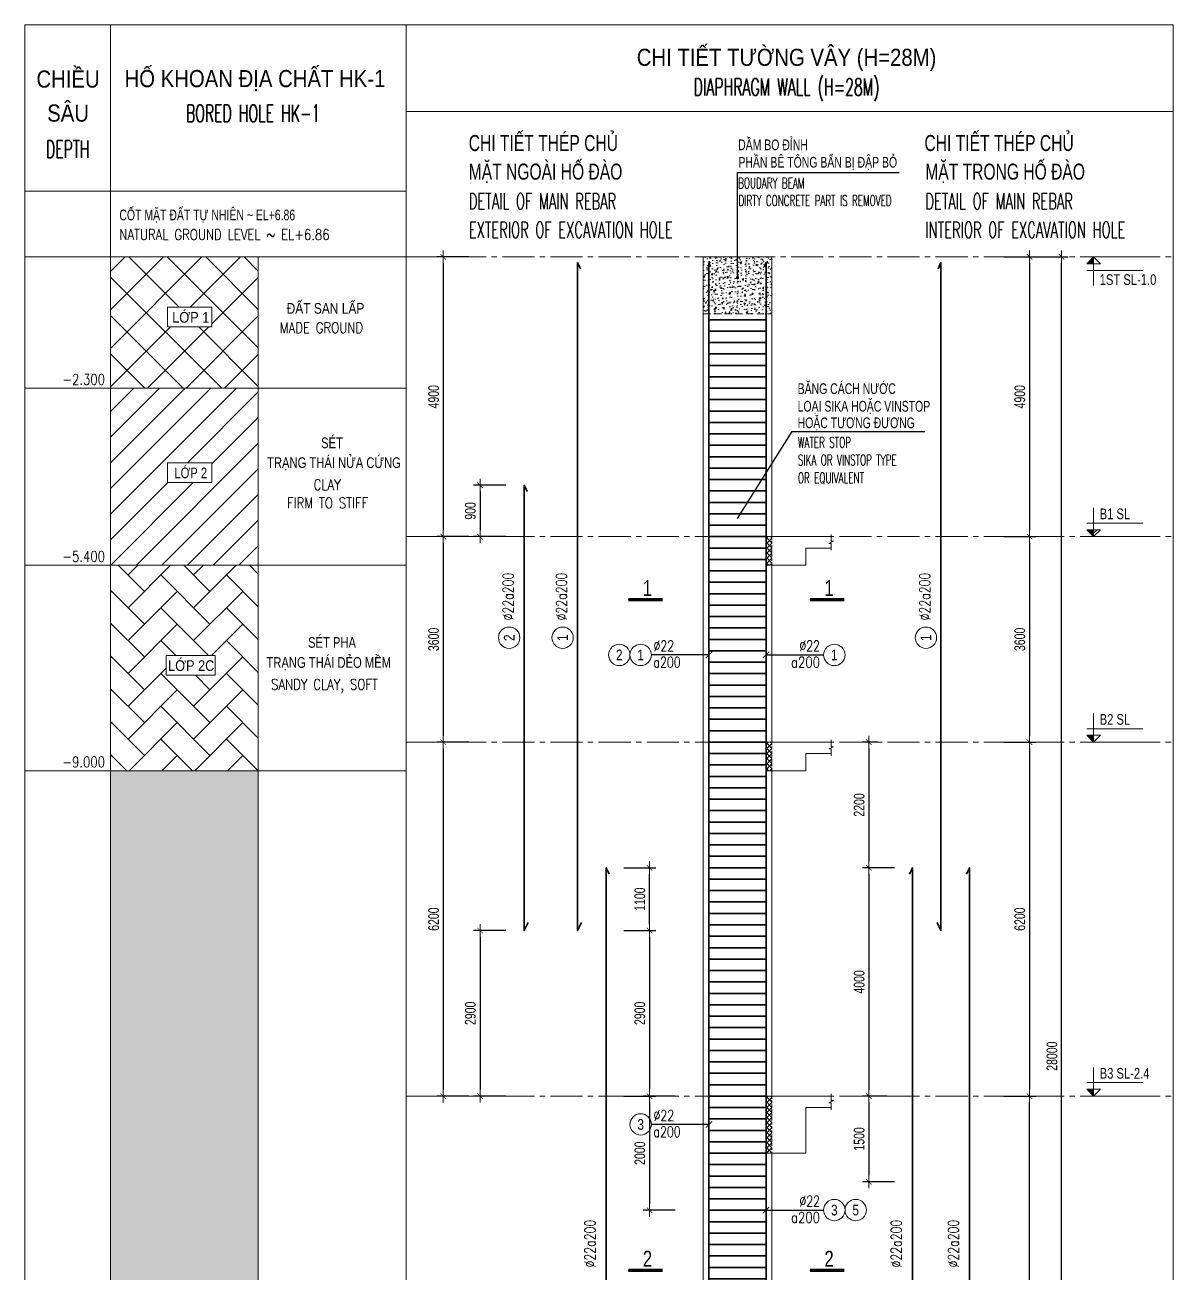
# Model space of a CAD drawing. Header units: millimetres. Extents: x -642477 to 1168880, y -27982 to 330379.
# Drawn here: x 43135 to 63256, y 82049 to 103911 of the extents above; entities that cross this region are included whole.
import ezdxf
from ezdxf.enums import TextEntityAlignment as Align

# ---------------------------------------------------------------- set-up
doc = ezdxf.new("R2010")
doc.units = ezdxf.units.MM
for name, pattern in [('CENTER2', [1.125, 0.75, -0.125, 0.125, -0.125]), ('HIDDEN', [0.375, 0.25, -0.125]), ('HIDDEN2', [4.7625, 3.175, -1.5875])]:
    doc.linetypes.add(name, pattern=pattern)
doc.layers.get('0').update_dxf_attribs({"lineweight": 20})
doc.layers.get('Defpoints').update_dxf_attribs({"color": 151, "lineweight": 9})
for name, color, linetype, lineweight in [('NDC_S_ANNO', 7, 'Continuous', 20), ('NDC_S_AXIS', 5, 'CENTER2', 13), ('NDC_S_BREAK-LINE', 1, 'Continuous', 15), ('NDC_S_CONTINUOUS', 3, 'Continuous', 20), ('NDC_S_DIM', 1, 'Continuous', 15), ('NDC_S_ENG TEXT', 2, 'Continuous', 20), ('NDC_S_ENG TITLE', 3, 'Continuous', 20), ('NDC_S_FOUNDATION NAME', 7, 'Continuous', 20), ('NDC_S_HATCH MATERIAL', 8, 'Continuous', 13), ('NDC_S_HIDDEN', 8, 'HIDDEN2', 13), ('NDC_S_LEADER', 1, 'Continuous', 15), ('NDC_S_LEVEL TEXT', 7, 'Continuous', 20), ('NDC_S_REBAR', 4, 'Continuous', 35), ('NDC_S_SYMBOL', 1, 'Continuous', 15), ('NDC_S_TEXT SYMBOL', 7, 'Continuous', 20), ('NDC_S_VN TEXT', 7, 'Continuous', 20), ('NDC_S_VN TITLE', 6, 'Continuous', 35), ('rev_20200806', 1, 'Continuous', 20)]:
    doc.layers.add(name, color=color, linetype=linetype, lineweight=lineweight)
doc.layers.get('rev_20200806').off()
doc.styles.add('ARIAL', font='arial.ttf', dxfattribs={"width": 0.8})
doc.styles.add('NDC_ANNO', font='', dxfattribs={"width": 0.8})
doc.styles.add('NDC_ARIAL', font='arial.ttf', dxfattribs={"width": 0.85})
doc.styles.add('NDC_DIM', font='', dxfattribs={"width": 0.75})
doc.styles.add('NDC_EN TXT', font='romans.shx', dxfattribs={"width": 0.8})
doc.styles.add('NDC_ROMANS', font='romans.shx', dxfattribs={"width": 0.8, "bigfont": 'vns.shx'})
doc.styles.get('NDC_ANNO').set_extended_font_data('Dotum')
doc.styles.get('NDC_DIM').set_extended_font_data('Dotum')
doc.dimstyles.new('NDC_dim_25', dxfattribs={"dimscale": 25, "dimtxt": 2.2, "dimasz": 1.5, "dimexe": 1.5, "dimexo": 2.5, "dimgap": 1, "dimtad": 1, "dimdec": 0, "dimzin": 0, "dimdsep": 46, "dimtxsty": 'NDC_DIM', "dimblk": 'DIMMARK', "dimcen": 0.09, "dimdle": 1.2, "dimclrd": 1, "dimclre": 1, "dimclrt": 3, "dimadec": 0, "dimazin": 0, "dimtfac": 1, "dimtdec": 0, "dimtix": 1, "dimtofl": 0, "dimtmove": 0, "dimatfit": 3, "dimfxl": 6, "dimfxlon": 1, "dimtolj": 1, "dimtzin": 0, "dimarcsym": 0})
doc.dimstyles.new('NDC_dim_75', dxfattribs={"dimscale": 75, "dimtxt": 2.5, "dimasz": 1.5, "dimexe": 1.5, "dimexo": 2.5, "dimgap": 1, "dimtad": 1, "dimdec": 0, "dimzin": 0, "dimdsep": 46, "dimtxsty": 'NDC_DIM', "dimblk": 'DIMMARK', "dimcen": 0.09, "dimdle": 1.2, "dimclrd": 1, "dimclre": 1, "dimclrt": 3, "dimadec": 0, "dimazin": 0, "dimtfac": 1, "dimtdec": 0, "dimtix": 1, "dimtofl": 0, "dimtmove": 0, "dimatfit": 3, "dimfxl": 6, "dimfxlon": 1, "dimtolj": 1, "dimtzin": 0, "dimarcsym": 0})

# ---------------------------------------------------------------- blocks, each defined once
blk = doc.blocks.new('*U191')
at = {"layer": 'NDC_S_ANNO', "color": 0, "linetype": 'ByBlock', "lineweight": -2}
blk.add_line((-4.36, 0), (1, 0), dxfattribs=at)
at = {"layer": 'NDC_S_ANNO', "ltscale": 0.005, "const_width": 0.5}
blk.add_lwpolyline([(1, 0), (-4.36, 0)], dxfattribs=at)
at = {"layer": 'NDC_S_TEXT SYMBOL', "linetype": 'ByBlock', "lineweight": -2, "style": 'NDC_ANNO', "width": 0.8}
blk.add_attdef('DETAIL', text='', height=2.5, dxfattribs=at).set_placement((-0.64, 1.82), align=Align.MIDDLE_RIGHT)
blk = doc.blocks.new('*U761')
at = {"layer": 'NDC_S_REBAR', "ltscale": 80}
blk.add_line((-500, 0), (500, 0), dxfattribs=at)
blk = doc.blocks.new('*U762')
at = {"layer": 'NDC_S_DIM', "color": 0, "linetype": 'ByBlock', "lineweight": -2, "transparency": 16777216}
for p in [(0, 26800), (0, 26600), (0, 26400), (0, 26200), (0, 26000), (0, 25800), (0, 25600), (0, 25400), (0, 25200), (0, 25000), (0, 24800), (0, 24600), (0, 24400), (0, 24200), (0, 24000), (0, 23800), (0, 23600), (0, 23400), (0, 23200), (0, 23000), (0, 22800), (0, 22600), (0, 22400), (0, 22200), (0, 22000), (0, 21800), (0, 21600), (0, 21400), (0, 21200), (0, 21000), (0, 20800), (0, 20600), (0, 20400), (0, 20200), (0, 20000), (0, 19800), (0, 19600), (0, 19400), (0, 19200), (0, 19000), (0, 18800), (0, 18600), (0, 18400), (0, 18200), (0, 18000), (0, 17800), (0, 17600), (0, 17400), (0, 17200), (0, 17000), (0, 16800), (0, 16600), (0, 16400), (0, 16200), (0, 16000), (0, 15800), (0, 15600), (0, 15400), (0, 15200), (0, 15000), (0, 14800), (0, 14600), (0, 14400), (0, 14200), (0, 14000), (0, 13800), (0, 13600), (0, 13400), (0, 13200), (0, 13000), (0, 12800), (0, 12600), (0, 12400), (0, 12200), (0, 12000), (0, 11800), (0, 11600), (0, 11400), (0, 11200), (0, 11000), (0, 10800), (0, 10600), (0, 10400), (0, 10200), (0, 10000), (0, 9800), (0, 9600), (0, 9400), (0, 9200), (0, 9000), (0, 8800), (0, 8600), (0, 8400), (0, 8200), (0, 8000), (0, 7800), (0, 7600), (0, 7400), (0, 7200), (0, 7000), (0, 6800), (0, 6600), (0, 6400), (0, 6200), (0, 6000), (0, 5800), (0, 5600), (0, 5400), (0, 5200), (0, 5000), (0, 4800), (0, 4600), (0, 4400), (0, 4200), (0, 4000), (0, 3800), (0, 3600), (0, 3400), (0, 3200), (0, 3000), (0, 2800), (0, 2600), (0, 2400), (0, 2200), (0, 2000), (0, 1800), (0, 1600), (0, 1400), (0, 1200), (0, 1000), (0, 800), (0, 600), (0, 400), (0, 200), (0, 0)]:
    blk.add_blockref('*U761', p, dxfattribs=at)
blk = doc.blocks.new('DIMMARK')
at = {"layer": 'NDC_S_DIM', "color": 1}
blk.add_line((-1.5, 0), (1, 0), dxfattribs=at)
at = {"layer": 'NDC_S_DIM', "color": 2, "const_width": 0.1}
blk.add_lwpolyline([(-0.424, -0.424), (0.424, 0.424)], dxfattribs=at)
blk = doc.blocks.new('*D763')
at = {"layer": 'Defpoints', "color": 0, "ltscale": 100, "transparency": 16777216}
for p in [(57335, 99848), (57335, 94948), (60741, 94948)]:
    blk.add_point(p, dxfattribs=at)
at = {"layer": 'NDC_S_DIM', "color": 1, "lineweight": -2, "ltscale": 100, "transparency": 16777216}
for p, q in [((60291, 99848), (60853, 99848)), ((60741, 99736), (60741, 95061)), ((60291, 94948), (60853, 94948))]:
    blk.add_line(p, q, dxfattribs=at)
at = {"layer": 'NDC_S_DIM', "color": 1, "lineweight": -2, "ltscale": 100, "transparency": 16777216, "xscale": 112.5, "yscale": 112.5, "zscale": 112.5}
for p, rotation in [((60741, 99848), 90), ((60741, 94948), 270)]:
    blk.add_blockref('DIMMARK', p, dxfattribs=dict(at, rotation=rotation))
at = {"layer": 'NDC_S_DIM', "color": 3, "ltscale": 100, "transparency": 16777216, "insert": (60572, 97398), "char_height": 187.5, "attachment_point": 5, "rotation": 90, "style": 'NDC_DIM'}
blk.add_mtext('\\A1;4900', dxfattribs=at)
blk = doc.blocks.new('*D764')
at = {"layer": 'Defpoints', "color": 0, "ltscale": 100, "transparency": 16777216}
for p in [(57335, 94948), (57335, 91348), (60741, 91348)]:
    blk.add_point(p, dxfattribs=at)
at = {"layer": 'NDC_S_DIM', "color": 1, "lineweight": -2, "ltscale": 100, "transparency": 16777216}
for p, q in [((60291, 94948), (60853, 94948)), ((60741, 94836), (60741, 91461)), ((60291, 91348), (60853, 91348))]:
    blk.add_line(p, q, dxfattribs=at)
at = {"layer": 'NDC_S_DIM', "color": 1, "lineweight": -2, "ltscale": 100, "transparency": 16777216, "xscale": 112.5, "yscale": 112.5, "zscale": 112.5}
for p, rotation in [((60741, 94948), 90), ((60741, 91348), 270)]:
    blk.add_blockref('DIMMARK', p, dxfattribs=dict(at, rotation=rotation))
at = {"layer": 'NDC_S_DIM', "color": 3, "ltscale": 100, "transparency": 16777216, "insert": (60572, 93148), "char_height": 187.5, "attachment_point": 5, "rotation": 90, "style": 'NDC_DIM'}
blk.add_mtext('\\A1;3600', dxfattribs=at)
blk = doc.blocks.new('*D765')
at = {"layer": 'Defpoints', "color": 0, "ltscale": 100, "transparency": 16777216}
for p in [(57335, 91348), (57335, 85148), (60741, 85148)]:
    blk.add_point(p, dxfattribs=at)
at = {"layer": 'NDC_S_DIM', "color": 1, "lineweight": -2, "ltscale": 100, "transparency": 16777216}
for p, q in [((60291, 91348), (60853, 91348)), ((60741, 91236), (60741, 85261)), ((60291, 85148), (60853, 85148))]:
    blk.add_line(p, q, dxfattribs=at)
at = {"layer": 'NDC_S_DIM', "color": 1, "lineweight": -2, "ltscale": 100, "transparency": 16777216, "xscale": 112.5, "yscale": 112.5, "zscale": 112.5}
for p, rotation in [((60741, 91348), 90), ((60741, 85148), 270)]:
    blk.add_blockref('DIMMARK', p, dxfattribs=dict(at, rotation=rotation))
at = {"layer": 'NDC_S_DIM', "color": 3, "ltscale": 100, "transparency": 16777216, "insert": (60572, 88248), "char_height": 187.5, "attachment_point": 5, "rotation": 90, "style": 'NDC_DIM'}
blk.add_mtext('\\A1;6200', dxfattribs=at)
blk = doc.blocks.new('*D766')
at = {"layer": 'Defpoints', "color": 0, "ltscale": 100, "transparency": 16777216}
for p in [(57335, 99848), (61303, 99848), (57335, 71848)]:
    blk.add_point(p, dxfattribs=at)
at = {"layer": 'NDC_S_DIM', "color": 1, "lineweight": -2, "ltscale": 100, "transparency": 16777216}
for p, q in [((60853, 99848), (61416, 99848)), ((61303, 71961), (61303, 99736)), ((60853, 71848), (61416, 71848))]:
    blk.add_line(p, q, dxfattribs=at)
at = {"layer": 'NDC_S_DIM', "color": 1, "lineweight": -2, "ltscale": 100, "transparency": 16777216, "xscale": 112.5, "yscale": 112.5, "zscale": 112.5}
for p, rotation in [((61303, 99848), 90), ((61303, 71848), 270)]:
    blk.add_blockref('DIMMARK', p, dxfattribs=dict(at, rotation=rotation))
at = {"layer": 'NDC_S_DIM', "color": 3, "ltscale": 100, "transparency": 16777216, "insert": (61135, 85848), "char_height": 187.5, "attachment_point": 5, "rotation": 90, "style": 'NDC_DIM'}
blk.add_mtext('\\A1;28000', dxfattribs=at)
blk = doc.blocks.new('kata_block_CT')
at = {"layer": 'NDC_S_ANNO'}
blk.add_hatch(color=3, dxfattribs=at).paths.add_polyline_path([(0, 1.6), (-1.61, 1.6), (0, 0)])
at = {"layer": 'NDC_S_ANNO', "ltscale": 50}
h = blk.add_hatch(dxfattribs=at)
h.set_pattern_fill('ANSI31', color=256, scale=1.406, style=0)
h.paths.add_polyline_path([(0, 1.6), (0, 0), (1.61, 1.6)])
for p, q in [((-1.59, 3.14), (11.47, 3.14)), ((11.56, 0), (-1.64, 0))]:
    blk.add_line(p, q, dxfattribs=at)
for points in [[(0, 6.69), (0, 0)], [(0, 0), (-1.61, 1.6), (0, 1.6)], [(0, 0), (1.61, 1.6), (0, 1.6)]]:
    blk.add_lwpolyline(points, dxfattribs=at)
at = {"layer": 'NDC_S_ANNO', "color": 8, "ltscale": 50}
blk.add_lwpolyline([(0, 0), (-1.61, 1.6), (0, 1.6)], dxfattribs=at)
at = {"layer": 'NDC_S_TEXT SYMBOL', "color": 3, "style": 'NDC_ANNO', "width": 0.8}
blk.add_attdef('CT', (1.41, 4.07), '', height=2.5, dxfattribs=at)
blk = doc.blocks.new('*D767')
at = {"layer": 'Defpoints', "color": 0, "ltscale": 100, "transparency": 16777216}
for p in [(57335, 85148), (60741, 85148), (57335, 71848)]:
    blk.add_point(p, dxfattribs=at)
at = {"layer": 'NDC_S_DIM', "color": 1, "lineweight": -2, "ltscale": 100, "transparency": 16777216}
for p, q in [((60291, 85148), (60853, 85148)), ((60741, 71961), (60741, 85036)), ((60291, 71848), (60853, 71848))]:
    blk.add_line(p, q, dxfattribs=at)
at = {"layer": 'NDC_S_DIM', "color": 1, "lineweight": -2, "ltscale": 100, "transparency": 16777216, "xscale": 112.5, "yscale": 112.5, "zscale": 112.5}
for p, rotation in [((60741, 85148), 90), ((60741, 71848), 270)]:
    blk.add_blockref('DIMMARK', p, dxfattribs=dict(at, rotation=rotation))
at = {"layer": 'NDC_S_DIM', "color": 3, "ltscale": 100, "transparency": 16777216, "insert": (60572, 78498), "char_height": 187.5, "attachment_point": 5, "rotation": 90, "style": 'NDC_DIM'}
blk.add_mtext('\\A1;13300', dxfattribs=at)
blk = doc.blocks.new('*D768')
at = {"layer": 'Defpoints', "color": 0, "ltscale": 100, "transparency": 16777216}
for p in [(51381, 99848), (50467, 94948), (51381, 94948)]:
    blk.add_point(p, dxfattribs=at)
at = {"layer": 'NDC_S_DIM', "color": 1, "lineweight": -2, "ltscale": 100, "transparency": 16777216}
for p, q in [((50917, 99848), (50355, 99848)), ((50467, 99736), (50467, 95061)), ((50917, 94948), (50355, 94948))]:
    blk.add_line(p, q, dxfattribs=at)
at = {"layer": 'NDC_S_DIM', "color": 1, "lineweight": -2, "ltscale": 100, "transparency": 16777216, "xscale": 112.5, "yscale": 112.5, "zscale": 112.5}
for p, rotation in [((50467, 99848), 90), ((50467, 94948), 270)]:
    blk.add_blockref('DIMMARK', p, dxfattribs=dict(at, rotation=rotation))
at = {"layer": 'NDC_S_DIM', "color": 3, "ltscale": 100, "transparency": 16777216, "insert": (50298, 97398), "char_height": 187.5, "attachment_point": 5, "rotation": 90, "style": 'NDC_DIM'}
blk.add_mtext('\\A1;4900', dxfattribs=at)
blk = doc.blocks.new('*D769')
at = {"layer": 'Defpoints', "color": 0, "ltscale": 100, "transparency": 16777216}
for p in [(51381, 94948), (50467, 91348), (51381, 91348)]:
    blk.add_point(p, dxfattribs=at)
at = {"layer": 'NDC_S_DIM', "color": 1, "lineweight": -2, "ltscale": 100, "transparency": 16777216}
for p, q in [((50917, 94948), (50355, 94948)), ((50467, 94836), (50467, 91461)), ((50917, 91348), (50355, 91348))]:
    blk.add_line(p, q, dxfattribs=at)
at = {"layer": 'NDC_S_DIM', "color": 1, "lineweight": -2, "ltscale": 100, "transparency": 16777216, "xscale": 112.5, "yscale": 112.5, "zscale": 112.5}
for p, rotation in [((50467, 94948), 90), ((50467, 91348), 270)]:
    blk.add_blockref('DIMMARK', p, dxfattribs=dict(at, rotation=rotation))
at = {"layer": 'NDC_S_DIM', "color": 3, "ltscale": 100, "transparency": 16777216, "insert": (50298, 93148), "char_height": 187.5, "attachment_point": 5, "rotation": 90, "style": 'NDC_DIM'}
blk.add_mtext('\\A1;3600', dxfattribs=at)
blk = doc.blocks.new('*D770')
at = {"layer": 'Defpoints', "color": 0, "ltscale": 100, "transparency": 16777216}
for p in [(51381, 91348), (50467, 85148), (51381, 85148)]:
    blk.add_point(p, dxfattribs=at)
at = {"layer": 'NDC_S_DIM', "color": 1, "lineweight": -2, "ltscale": 100, "transparency": 16777216}
for p, q in [((50917, 91348), (50355, 91348)), ((50467, 91236), (50467, 85261)), ((50917, 85148), (50355, 85148))]:
    blk.add_line(p, q, dxfattribs=at)
at = {"layer": 'NDC_S_DIM', "color": 1, "lineweight": -2, "ltscale": 100, "transparency": 16777216, "xscale": 112.5, "yscale": 112.5, "zscale": 112.5}
for p, rotation in [((50467, 91348), 90), ((50467, 85148), 270)]:
    blk.add_blockref('DIMMARK', p, dxfattribs=dict(at, rotation=rotation))
at = {"layer": 'NDC_S_DIM', "color": 3, "ltscale": 100, "transparency": 16777216, "insert": (50298, 88248), "char_height": 187.5, "attachment_point": 5, "rotation": 90, "style": 'NDC_DIM'}
blk.add_mtext('\\A1;6200', dxfattribs=at)
blk = doc.blocks.new('*U367')
blk.add_circle((-2.5, 0), 2.5)
at = {"layer": 'NDC_S_VN TEXT', "color": 3, "style": 'NDC_EN TXT', "width": 0.75}
for tag, p in [('DK1', (0.5, 0.85)), ('KC1', (0.5, -2.97))]:
    blk.add_attdef(tag, p, '', height=2.5, dxfattribs=at)
at = {"layer": 'NDC_S_VN TEXT', "color": 7, "style": 'ARIAL', "width": 0.8}
blk.add_attdef('SH2', text='', height=2.5, dxfattribs=at).set_placement((-2.5, 0), align=Align.MIDDLE)
blk = doc.blocks.new('*D777')
at = {"layer": 'Defpoints', "color": 0, "ltscale": 100, "transparency": 16777216}
for p in [(52822, 89148), (54081, 89148), (52822, 88048)]:
    blk.add_point(p, dxfattribs=at)
at = {"layer": 'NDC_S_DIM', "color": 1, "lineweight": -2, "ltscale": 100, "transparency": 16777216}
for p, q in [((53631, 89148), (54193, 89148)), ((54081, 88161), (54081, 89036)), ((53631, 88048), (54193, 88048))]:
    blk.add_line(p, q, dxfattribs=at)
at = {"layer": 'NDC_S_DIM', "color": 1, "lineweight": -2, "ltscale": 100, "transparency": 16777216, "xscale": 112.5, "yscale": 112.5, "zscale": 112.5}
for p, rotation in [((54081, 89148), 90), ((54081, 88048), 270)]:
    blk.add_blockref('DIMMARK', p, dxfattribs=dict(at, rotation=rotation))
at = {"layer": 'NDC_S_DIM', "color": 3, "ltscale": 100, "transparency": 16777216, "insert": (53912, 88598), "char_height": 187.5, "attachment_point": 5, "rotation": 90, "style": 'NDC_DIM'}
blk.add_mtext('\\A1;1100', dxfattribs=at)
blk = doc.blocks.new('*D779')
at = {"layer": 'Defpoints', "color": 0, "ltscale": 100, "transparency": 16777216}
for p in [(52822, 88048), (52822, 85148), (54081, 85148)]:
    blk.add_point(p, dxfattribs=at)
at = {"layer": 'NDC_S_DIM', "color": 1, "lineweight": -2, "ltscale": 100, "transparency": 16777216}
for p, q in [((53631, 88048), (54193, 88048)), ((54081, 87936), (54081, 85261)), ((53631, 85148), (54193, 85148))]:
    blk.add_line(p, q, dxfattribs=at)
at = {"layer": 'NDC_S_DIM', "color": 1, "lineweight": -2, "ltscale": 100, "transparency": 16777216, "xscale": 112.5, "yscale": 112.5, "zscale": 112.5}
for p, rotation in [((54081, 88048), 90), ((54081, 85148), 270)]:
    blk.add_blockref('DIMMARK', p, dxfattribs=dict(at, rotation=rotation))
at = {"layer": 'NDC_S_DIM', "color": 3, "ltscale": 100, "transparency": 16777216, "insert": (53912, 86598), "char_height": 187.5, "attachment_point": 5, "rotation": 90, "style": 'NDC_DIM'}
blk.add_mtext('\\A1;2900', dxfattribs=at)
blk = doc.blocks.new('*U366')
blk.add_circle((2.5, 0), 2.5)
at = {"layer": 'NDC_S_VN TEXT', "color": 3, "style": 'NDC_EN TXT'}
for tag, width, p in [('DK2', 0.75, (-0.85, 0.85)), ('KC2', 0.8, (-0.85, -2.97))]:
    blk.add_attdef(tag, text='', height=2.5, dxfattribs=dict(at, width=width)).set_placement(p, align=Align.RIGHT)
at = {"layer": 'NDC_S_VN TEXT', "color": 7, "style": 'ARIAL', "width": 0.8}
blk.add_attdef('SH3', text='', height=2.5, dxfattribs=at).set_placement((2.5, 0), align=Align.MIDDLE)
blk = doc.blocks.new('*D771')
at = {"layer": 'Defpoints', "color": 0, "ltscale": 100, "transparency": 16777216}
for p in [(51885, 88048), (51111, 85148), (51885, 85148)]:
    blk.add_point(p, dxfattribs=at)
at = {"layer": 'NDC_S_DIM', "color": 1, "lineweight": -2, "ltscale": 100, "transparency": 16777216}
for p, q in [((51561, 88048), (50998, 88048)), ((51111, 87936), (51111, 85261)), ((51561, 85148), (50998, 85148))]:
    blk.add_line(p, q, dxfattribs=at)
at = {"layer": 'NDC_S_DIM', "color": 1, "lineweight": -2, "ltscale": 100, "transparency": 16777216, "xscale": 112.5, "yscale": 112.5, "zscale": 112.5}
for p, rotation in [((51111, 88048), 90), ((51111, 85148), 270)]:
    blk.add_blockref('DIMMARK', p, dxfattribs=dict(at, rotation=rotation))
at = {"layer": 'NDC_S_DIM', "color": 3, "ltscale": 100, "transparency": 16777216, "insert": (50942, 86598), "char_height": 187.5, "attachment_point": 5, "rotation": 90, "style": 'NDC_DIM'}
blk.add_mtext('\\A1;2900', dxfattribs=at)
blk = doc.blocks.new('*D772')
at = {"layer": 'Defpoints', "color": 0, "ltscale": 100, "transparency": 16777216}
for p in [(51885, 95848), (51111, 94948), (51885, 94948)]:
    blk.add_point(p, dxfattribs=at)
at = {"layer": 'NDC_S_DIM', "color": 1, "lineweight": -2, "ltscale": 100, "transparency": 16777216}
for p, q in [((51561, 95848), (50998, 95848)), ((51111, 95736), (51111, 95061)), ((51561, 94948), (50998, 94948))]:
    blk.add_line(p, q, dxfattribs=at)
at = {"layer": 'NDC_S_DIM', "color": 1, "lineweight": -2, "ltscale": 100, "transparency": 16777216, "xscale": 112.5, "yscale": 112.5, "zscale": 112.5}
for p, rotation in [((51111, 95848), 90), ((51111, 94948), 270)]:
    blk.add_blockref('DIMMARK', p, dxfattribs=dict(at, rotation=rotation))
at = {"layer": 'NDC_S_DIM', "color": 3, "ltscale": 100, "transparency": 16777216, "insert": (50942, 95398), "char_height": 187.5, "attachment_point": 5, "rotation": 90, "style": 'NDC_DIM'}
blk.add_mtext('\\A1;900', dxfattribs=at)
blk = doc.blocks.new('*D773')
at = {"layer": 'Defpoints', "color": 0, "ltscale": 100, "transparency": 16777216}
for p in [(58263, 91348), (57925, 89148), (58690, 89148)]:
    blk.add_point(p, dxfattribs=at)
at = {"layer": 'NDC_S_DIM', "color": 1, "lineweight": -2, "ltscale": 100, "transparency": 16777216}
for p, q in [((58075, 91348), (57812, 91348)), ((57925, 91236), (57925, 89261)), ((58375, 89148), (57812, 89148))]:
    blk.add_line(p, q, dxfattribs=at)
at = {"layer": 'NDC_S_DIM', "color": 1, "lineweight": -2, "ltscale": 100, "transparency": 16777216, "xscale": 112.5, "yscale": 112.5, "zscale": 112.5}
for p, rotation in [((57925, 91348), 90), ((57925, 89148), 270)]:
    blk.add_blockref('DIMMARK', p, dxfattribs=dict(at, rotation=rotation))
at = {"layer": 'NDC_S_DIM', "color": 3, "ltscale": 100, "transparency": 16777216, "insert": (57756, 90248), "char_height": 187.5, "attachment_point": 5, "rotation": 90, "style": 'NDC_DIM'}
blk.add_mtext('\\A1;2200', dxfattribs=at)
blk = doc.blocks.new('*D774')
at = {"layer": 'Defpoints', "color": 0, "ltscale": 100, "transparency": 16777216}
for p in [(58690, 89148), (57925, 85148), (58432, 85148)]:
    blk.add_point(p, dxfattribs=at)
at = {"layer": 'NDC_S_DIM', "color": 1, "lineweight": -2, "ltscale": 100, "transparency": 16777216}
for p, q in [((58375, 89148), (57812, 89148)), ((57925, 89036), (57925, 85261)), ((58244, 85148), (57812, 85148))]:
    blk.add_line(p, q, dxfattribs=at)
at = {"layer": 'NDC_S_DIM', "color": 1, "lineweight": -2, "ltscale": 100, "transparency": 16777216, "xscale": 112.5, "yscale": 112.5, "zscale": 112.5}
for p, rotation in [((57925, 89148), 90), ((57925, 85148), 270)]:
    blk.add_blockref('DIMMARK', p, dxfattribs=dict(at, rotation=rotation))
at = {"layer": 'NDC_S_DIM', "color": 3, "ltscale": 100, "transparency": 16777216, "insert": (57756, 87148), "char_height": 187.5, "attachment_point": 5, "rotation": 90, "style": 'NDC_DIM'}
blk.add_mtext('\\A1;4000', dxfattribs=at)
blk = doc.blocks.new('*D775')
at = {"layer": 'Defpoints', "color": 0, "ltscale": 100, "transparency": 16777216}
for p in [(58432, 85148), (57925, 83648), (59690, 83648)]:
    blk.add_point(p, dxfattribs=at)
at = {"layer": 'NDC_S_DIM', "color": 1, "lineweight": -2, "ltscale": 100, "transparency": 16777216}
for p, q in [((58244, 85148), (57812, 85148)), ((57925, 85036), (57925, 83761)), ((58375, 83648), (57812, 83648))]:
    blk.add_line(p, q, dxfattribs=at)
at = {"layer": 'NDC_S_DIM', "color": 1, "lineweight": -2, "ltscale": 100, "transparency": 16777216, "xscale": 112.5, "yscale": 112.5, "zscale": 112.5}
for p, rotation in [((57925, 85148), 90), ((57925, 83648), 270)]:
    blk.add_blockref('DIMMARK', p, dxfattribs=dict(at, rotation=rotation))
at = {"layer": 'NDC_S_DIM', "color": 3, "ltscale": 100, "transparency": 16777216, "insert": (57756, 84398), "char_height": 187.5, "attachment_point": 5, "rotation": 90, "style": 'NDC_DIM'}
blk.add_mtext('\\A1;1500', dxfattribs=at)
blk = doc.blocks.new('hk1')
at = {"layer": 'NDC_S_HATCH MATERIAL', "ltscale": 100}
h = blk.add_hatch(dxfattribs=at)
h.set_pattern_fill('ANSI37', color=256, scale=150, angle=90)
h.set_pattern_definition([(135, (178280.06, 324162.64), (-336.7596, -336.7596), []), (225, (178280.06, 324162.64), (336.7596, -336.7596), [])])
h.paths.add_polyline_path([(4089, -4063), (1500, -4063), (1500, -6363), (4089, -6363)])
h.paths.add_polyline_path([(2499, -5290), (2499, -4944), (3277, -4944), (3277, -5290)], flags=16)
h = blk.add_hatch(dxfattribs=at)
h.set_pattern_fill('ANSI31', color=256, scale=100)
h.set_pattern_definition([(45, (58959.74, -110349.52), (-224.5064, 224.5064), [])])
h.paths.add_polyline_path([(4089, -6363), (1500, -6363), (1500, -9463), (4089, -9463)])
h.paths.add_polyline_path([(2499, -8016), (2499, -7669), (3277, -7669), (3277, -8016)], flags=16)
h = blk.add_hatch(dxfattribs=at)
h.set_pattern_fill('AR-HBONE', color=256, scale=4)
h.set_pattern_definition([(45, (178280.06, 324171.05), (6e-14, 574.7364), [1219.2, -406.4]), (135, (178567.43, 324458.4), (6e-14, 574.7364), [1219.2, -406.4])])
h.paths.add_polyline_path([(4089, -9463), (1500, -9463), (1500, -13063), (4089, -13063)])
h.paths.add_polyline_path([(2474, -11391), (2474, -11045), (3334, -11045), (3334, -11391)], flags=16)
h = blk.add_hatch(dxfattribs=at)
h.set_pattern_fill('AR-CONC', color=256, scale=4)
h.set_pattern_definition([(50, (178280.06, 321582.73), (728.7387, -63.7563), [76.2, -838.2]), (355, (178280.1, 321582.7), (-140.9737, 764.2274), [60.96, -670.5623]), (100.45144, (178340.8, 321577.4), (587.765, 700.471), [64.76, -712.361]), (46.1842, (178280.1, 321785.9), (1084.3162, -168.1693), [114.3, -1257.3]), (96.63556, (178370.4, 321771.9), (949.6165, 989.7045), [97.14, -1068.5424]), (351.18415, (178280.1, 321785.9), (949.6165, 989.7045), [91.44, -1005.839]), (21, (178381.66, 321735.13), (606.4576, -409.0608), [76.2, -838.2]), (326, (178381.7, 321735.1), (247.2081, 736.7519), [60.96, -670.56]), (71.45144, (178432.2, 321701.05), (853.6657, 327.6911), [64.76, -712.3598]), (37.5, (178280.06, 321582.73), (12.35441, 338.22016), [0, -662.432, 0, -680.72, 0, -673.1]), (7.5, (178280.06, 321582.73), (267.27865, 400.7223), [0, -388.112, 0, -647.192, 0, -256.54]), (327.5, (178053.5, 321582.73), (542.36238, -22.91498), [0, -254, 0, -792.48, 0, -1051.56]), (317.5, (177951.9, 321582.73), (592.5167, 101.70596), [0, -330.2, 0, -526.288, 0, -746.76])])
h.paths.add_polyline_path([(4089, -13063), (1500, -13063), (1500, -37063), (4089, -37063)])
h.paths.add_polyline_path([(3277, -24890), (3277, -25236), (2499, -25236), (2499, -24890)], flags=16)
h = blk.add_hatch(dxfattribs=at)
h.set_pattern_fill('CROSS', color=256, scale=60)
h.set_pattern_definition([(0, (178280.06, 323492.3), (381, 381), [190.5, -571.5]), (90, (178375.3, 323397.07), (-381, 381), [190.5, -571.5])])
h.paths.add_polyline_path([(4089, -37063), (1500, -37063), (1500, -40178), (4089, -40178)])
h.paths.add_polyline_path([(2499, -38794), (2499, -38447), (3277, -38447), (3277, -38794)], flags=16)
at = {"layer": 'NDC_S_CONTINUOUS'}
for p, q in [((0, -40178), (0, 0)), ((1500, -40178), (1500, 0)), ((6679, -40178), (6679, 0)), ((6679, -4063), (0, -4063)), ((4089, -40178), (4089, -4063)), ((6679, -6363), (0, -6363)), ((1500, -6363), (300, -6363)), ((1500, -9463), (0, -9463)), ((6679, -9463), (1500, -9463)), ((6679, -9463), (1500, -9463)), ((1500, -13063), (0, -13063)), ((6679, -13063), (1500, -13063)), ((6679, -13063), (1500, -13063)), ((1500, -37063), (0, -37063)), ((6679, -37063), (1500, -37063)), ((6679, -40178), (0, -40178))]:
    blk.add_line(p, q, dxfattribs=at)
for points in [[(0, 0), (6679, 0)], [(6679, -2914), (0, -2914)]]:
    blk.add_lwpolyline(points, dxfattribs=at)
at = {"layer": 'NDC_S_DIM'}
for points in [[(2499, -4944), (3277, -4944), (3277, -5290), (2499, -5290)], [(2499, -7669), (3277, -7669), (3277, -8016), (2499, -8016)], [(2474, -11045), (3334, -11045), (3334, -11391), (2474, -11391)], [(2499, -24890), (3277, -24890), (3277, -25236), (2499, -25236)], [(2499, -38447), (3277, -38447), (3277, -38794), (2499, -38794)]]:
    blk.add_lwpolyline(points, close=True, dxfattribs=at)
at = {"layer": 'NDC_S_ENG TEXT', "style": 'NDC_ROMANS', "width": 0.8}
for s, p in [('-2.300', (1404, -6209)), ('-5.400', (1404, -9309)), ('-9.000', (1404, -12909)), ('-33.000', (1404, -36909))]:
    blk.add_text(s, height=187.5, dxfattribs=at).set_placement(p, align=Align.MIDDLE_RIGHT)
at = {"layer": 'NDC_S_ENG TITLE', "style": 'NDC_EN TXT', "width": 0.6}
for s, p in [('BORED HOLE HK-1', (3999, -1547)), ('DEPTH', (751, -2176))]:
    blk.add_text(s, height=300, dxfattribs=at).set_placement(p, align=Align.MIDDLE)
at = {"layer": 'NDC_S_FOUNDATION NAME', "style": 'NDC_ARIAL', "width": 0.7}
blk.add_text('CỐT MẶT ĐẤT TỰ NHIÊN ~ EL+6.86', height=187.5, dxfattribs=at).set_placement((1655, -3422))
at = {"layer": 'NDC_S_VN TEXT', "style": 'NDC_EN TXT', "width": 0.8}
blk.add_text('NATURAL GROUND LEVEL ~ EL+6.86', height=187.5, dxfattribs=at).set_placement((1655, -3765))
at = {"layer": 'NDC_S_VN TEXT'}
for s, style, width, p in [('ĐẤT SAN LẤP', 'NDC_ARIAL', 0.8, (4586, -4964)), ('MADE GROUND', 'NDC_EN TXT', 0.8, (4467, -5304)), ('SÉT', 'NDC_ARIAL', 0.75, (5190, -7320)), ('TRẠNG THÁI NỬA CỨNG', 'NDC_ARIAL', 0.75, (4244, -7667)), ('CLAY', 'NDC_EN TXT', 0.8, (5060, -8055)), ('FIRM TO STIFF', 'NDC_EN TXT', 0.8, (4594, -8373)), ('SÉT PHA', 'NDC_ARIAL', 0.75, (4961, -10816)), ('TRẠNG THÁI DẺO MỀM', 'NDC_ARIAL', 0.75, (4233, -11167)), ('SANDY CLAY, SOFT', 'NDC_EN TXT', 0.8, (4315, -11552)), ('CÁT HẠT MỊN', 'NDC_ARIAL', 0.75, (4822, -24597)), ('TRẠNG THÁI CHẶT VỪA', 'NDC_ARIAL', 0.75, (4247, -24951)), ('FINE SAND-COARSE SAND', 'NDC_EN TXT', 0.6, (4286, -25439)), ('MEDIUM DENSE', 'NDC_EN TXT', 0.8, (4338, -25807)), ('CÁT HẠT MỊN', 'NDC_ARIAL', 0.75, (4533, -38078)), ('TRẠNG THÁI CHẶT ', 'NDC_ARIAL', 0.75, (4430, -38448)), ('FINE SAND-COARSE SAND', 'NDC_EN TXT', 0.6, (4221, -38865)), ('DENSE', 'NDC_EN TXT', 0.8, (4688, -39200))]:
    blk.add_text(s, height=187.5, dxfattribs=dict(at, style=style, width=width)).set_placement(p, align=Align.MIDDLE_LEFT)
at = {"layer": 'NDC_S_VN TITLE', "style": 'NDC_ARIAL'}
for s, height, width, p in [('CHIỀU', 300, 0.85, (756, -904)), ('HỐ KHOAN ĐỊA CHẤT HK-1', 300, 0.85, (4031, -927)), ('SÂU', 300, 0.85, (756, -1505)), ('LỚP 1', 187.5, 0.85, (2906, -5098)), ('LỚP 2', 187.5, 0.75, (2906, -7823)), ('LỚP 2C', 187.5, 0.85, (2914, -11199)), ('LỚP 3', 187.5, 0.85, (2906, -25044)), ('LỚP 4', 187.5, 0.85, (2906, -38601))]:
    blk.add_text(s, height=height, dxfattribs=dict(at, width=width)).set_placement(p, align=Align.MIDDLE)
blk = doc.blocks.new('*D2836')
at = {"layer": 'Defpoints', "color": 0, "ltscale": 100, "transparency": 16777216}
for p in [(54855, 85148), (54081, 83148), (54851, 83148)]:
    blk.add_point(p, dxfattribs=at)
at = {"layer": 'NDC_S_DIM', "color": 1, "lineweight": -2, "ltscale": 100, "transparency": 16777216}
for p, q in [((54531, 85148), (53968, 85148)), ((54081, 85036), (54081, 83261)), ((54531, 83148), (53968, 83148))]:
    blk.add_line(p, q, dxfattribs=at)
at = {"layer": 'NDC_S_DIM', "color": 1, "lineweight": -2, "ltscale": 100, "transparency": 16777216, "xscale": 112.5, "yscale": 112.5, "zscale": 112.5}
for p, rotation in [((54081, 85148), 90), ((54081, 83148), 270)]:
    blk.add_blockref('DIMMARK', p, dxfattribs=dict(at, rotation=rotation))
at = {"layer": 'NDC_S_DIM', "color": 3, "ltscale": 100, "transparency": 16777216, "insert": (53912, 84148), "char_height": 187.5, "attachment_point": 5, "rotation": 90, "style": 'NDC_DIM'}
blk.add_mtext('\\A1;2000', dxfattribs=at)

msp = doc.modelspace()

# ---------------------------------------------------------------- hatches: boundary and pattern name
at = {"layer": 'NDC_S_ANNO'}
msp.add_hatch(color=3, dxfattribs=at).paths.add_polyline_path([(61865, 99848.1), (61744.1, 99728.3), (61865, 99728.3)])
at = {"layer": 'NDC_S_ANNO', "ltscale": 50}
h = msp.add_hatch(dxfattribs=at)
h.set_pattern_fill('ANSI31', color=256, scale=105.468791, style=0)
h.set_pattern_definition([(45, (61865, 99848.07), (-236.8, 236.8), [])])
h.paths.add_polyline_path([(61865, 99728.3), (61865, 99848.1), (61985.9, 99728.3)])
at = {"layer": 'NDC_S_HATCH MATERIAL', "ltscale": 100}
h = msp.add_hatch(dxfattribs=at)
h.set_pattern_fill('AR-CONC', color=256)
h.set_pattern_definition([(50, (174626.97, 427166.72), (182.18467, -15.939086), [19.05, -209.55]), (355, (174626.97, 427166.72), (-35.24342, 191.05685), [15.24, -167.64058]), (100.451445, (174642.16, 427165.4), (146.94125, 175.11775), [16.19001, -178.09024]), (46.1842, (174626.97, 427217.52), (271.07904, -42.04233), [28.575, -314.325]), (96.63556, (174649.56, 427214.02), (237.40413, 247.42612), [24.28502, -267.1356]), (351.18415, (174626.97, 427217.52), (237.40413, 247.42612), [22.85997, -251.45973]), (21, (174652.37, 427204.82), (151.61439, -102.2652), [19.05, -209.55]), (326, (174652.37, 427204.82), (61.80203, 184.18797), [15.24, -167.64]), (71.451445, (174665.01, 427196.3), (213.41642, 81.92277), [16.19001, -178.08994]), (37.5, (174626.974, 427166.72), (3.088603, 84.555039), [0, -165.608, 0, -170.18, 0, -168.275]), (7.5, (174626.97, 427166.72), (66.819663, 100.180575), [0, -97.028, 0, -161.798, 0, -64.135]), (327.5, (174570.33, 427166.72), (135.590595, -5.728744), [0, -63.5, 0, -198.12, 0, -262.89]), (317.5, (174544.93, 427166.72), (148.12918, 25.42649), [0, -82.55, 0, -131.572, 0, -186.69])])
h.paths.add_polyline_path([(56222.9, 99848.1), (55022.9, 99848.1), (55022.9, 98848.1), (56222.9, 98848.1)])
at = {"layer": 'NDC_S_HATCH MATERIAL'}
h = msp.add_hatch(dxfattribs=at)
h.set_pattern_fill('ANSI37', color=256, scale=500)
h.set_pattern_definition([(45, (48844.506, 7995.99), (-44.194174, 44.194174), []), (135, (48844.506, 7995.99), (-44.194174, -44.194174), [])])
h.paths.add_polyline_path([(56222.9, 94948.1), (56122.9, 94948.1), (56122.9, 94448.1), (56222.9, 94448.1)])
h = msp.add_hatch(dxfattribs=at)
h.set_pattern_fill('ANSI37', color=256, scale=500)
h.set_pattern_definition([(45, (48844.506, 4395.99), (-44.194174, 44.194174), []), (135, (48844.506, 4395.99), (-44.194174, -44.194174), [])])
h.paths.add_polyline_path([(56222.9, 91348.1), (56122.9, 91348.1), (56122.9, 90848.1), (56222.9, 90848.1)])
h = msp.add_hatch(dxfattribs=at)
h.set_pattern_fill('ANSI37', color=256, scale=500)
h.set_pattern_definition([(45, (48844.506, -1804.01), (-44.194174, 44.194174), []), (135, (48844.506, -1804.01), (-44.194174, -44.194174), [])])
h.paths.add_polyline_path([(56222.9, 85148.1), (56122.9, 85148.1), (56122.9, 84148.1), (56222.9, 84148.1)])

# ---------------------------------------------------------------- linework, layer by layer
at = {"layer": 'NDC_S_ANNO', "ltscale": 50}
for p, q in [((62732.1, 99848.1), (61742.1, 99848.1)), ((61745.5, 99612.5), (62725.2, 99612.5))]:
    msp.add_line(p, q, dxfattribs=at)
at = {"layer": 'NDC_S_ANNO', "color": 8, "ltscale": 50}
msp.add_lwpolyline([(61865, 99848.1), (61744.1, 99728.3), (61865, 99728.3)], dxfattribs=at)
at = {"layer": 'NDC_S_ANNO', "ltscale": 50}
for points in [[(61865, 99848.1), (61744.1, 99728.3), (61865, 99728.3)], [(61865, 99346), (61865, 99848.1)], [(61865, 99848.1), (61985.9, 99728.3), (61865, 99728.3)]]:
    msp.add_lwpolyline(points, dxfattribs=at)
at = {"layer": 'NDC_S_AXIS', "ltscale": 750}
for p, q in [((49814.3, 99848.1), (63256.4, 99848.1)), ((49814.3, 94948.1), (63256.4, 94948.1)), ((49814.3, 91348.1), (63256.4, 91348.1)), ((49814.3, 85148.1), (63256.4, 85148.1))]:
    msp.add_line(p, q, dxfattribs=at)
at = {"layer": 'NDC_S_BREAK-LINE'}
for points in [[(57265.2, 94708.1), (57265.2, 94828.1), (57225.2, 94828.1), (57305.2, 94868.1), (57265.2, 94868.1), (57265.2, 94988.1)], [(57265.2, 91108.1), (57265.2, 91228.1), (57225.2, 91228.1), (57305.2, 91268.1), (57265.2, 91268.1), (57265.2, 91388.1)], [(57265.2, 84908.1), (57265.2, 85028.1), (57225.2, 85028.1), (57305.2, 85068.1), (57265.2, 85068.1), (57265.2, 85188.1)]]:
    msp.add_lwpolyline(points, dxfattribs=at)
at = {"layer": 'NDC_S_CONTINUOUS', "ltscale": 100}
for p, q in [((49814.3, 103910.8), (63256.4, 103910.8)), ((63256.4, 103910.8), (63256.4, 63732.8)), ((49814.3, 102395.1), (63256.4, 102395.1))]:
    msp.add_line(p, q, dxfattribs=at)
for points in [[(56222.9, 84148.1), (56222.9, 71848.1), (55022.9, 71848.1), (55022.9, 99848.1), (56222.9, 99848.1), (56222.9, 94948.1)], [(57265.2, 94948.1), (56122.9, 94948.1), (56122.9, 94448.1), (56822.9, 94448.1), (56822.9, 94748.1), (57265.2, 94748.1)], [(56222.9, 94448.1), (56222.9, 91348.1)], [(57265.2, 91348.1), (56122.9, 91348.1), (56122.9, 90848.1), (56822.9, 90848.1), (56822.9, 91148.1), (57265.2, 91148.1)], [(56222.9, 90848.1), (56222.9, 85148.1)], [(57265.2, 85148.1), (56122.9, 85148.1), (56122.9, 84148.1), (56822.9, 84148.1), (56822.9, 84948.1), (57265.2, 84948.1)]]:
    msp.add_lwpolyline(points, dxfattribs=at)
at = {"layer": 'NDC_S_DIM'}
for centre in [(51621.3, 93177.1), (52557.7, 93177.1), (58925.5, 93177.1), (53551, 92876.7), (57694.8, 83151.1)]:
    msp.add_circle(centre, 187.5, dxfattribs=at)
at = {"layer": 'NDC_S_HIDDEN', "linetype": 'HIDDEN', "ltscale": 500}
msp.add_line((55022.9, 98848.1), (56222.9, 98848.1), dxfattribs=at)
at = {"layer": 'NDC_S_HIDDEN', "linetype": 'HIDDEN', "ltscale": 200}
for p, q in [((56222.9, 94948.1), (56222.9, 94448.1)), ((56222.9, 91348.1), (56222.9, 90848.1)), ((56222.9, 85148.1), (56222.9, 84148.1))]:
    msp.add_line(p, q, dxfattribs=at)
at = {"layer": 'NDC_S_REBAR', "ltscale": 80}
for points in [[(52890.4, 88189), (52821.8, 88048.1), (52821.8, 99748.1), (52872.6, 99638.1)], [(55147.9, 72023.1), (55122.9, 71948.1), (55122.9, 99748.1), (55147.9, 99673.1)], [(56097.9, 72023.1), (56122.9, 71948.1), (56122.9, 99748.1), (56097.9, 99673.1)], [(59121, 88189), (59189.6, 88048.1), (59189.6, 99748.1), (59138.9, 99638.1)], [(51954, 88189), (51885.5, 88048.1), (51885.5, 95848.1), (51936.2, 95738.1)], [(53390.4, 76689), (53321.8, 76548.1), (53321.8, 89148.1), (53372.6, 89038.1)], [(58621, 77589), (58689.6, 77448.1), (58689.6, 89148.1), (58638.9, 89038.1)], [(59621, 77589), (59689.6, 77448.1), (59689.6, 89148.1), (59638.9, 89038.1)]]:
    msp.add_lwpolyline(points, dxfattribs=at)

# ---------------------------------------------------------------- block references
at = {"layer": 'NDC_S_DIM', "xscale": -1, "rotation": 180}
msp.add_blockref('*U762', (55622.9, 98748.1), dxfattribs=at)
at = {"layer": 'NDC_S_DIM', "ltscale": 80, "xscale": 75, "yscale": 75, "zscale": 75}
for name, p, values in [('*U367', (54113.5, 92876.7), {'SH2': '1', 'DK1': '%%c22', 'KC1': 'a200'}), ('*U366', (57132.3, 92876.7), {'SH3': '1', 'DK2': '%%c22', 'KC2': 'a200'}), ('*U367', (54113.5, 84652), {'SH2': '3', 'DK1': '%%c22', 'KC1': 'a200'}), ('*U366', (57132.3, 83151.1), {'SH3': '3', 'DK2': '%%c22', 'KC2': 'a200'})]:
    msp.add_blockref(name, p, dxfattribs=at).add_auto_attribs(values)
at = {"layer": 'NDC_S_SYMBOL', "xscale": 112, "yscale": 112, "zscale": 112}
for p, values in [((54198.3, 93844.2), {'DETAIL': '1'}), ((57381, 93844.2), {'DETAIL': '1'}), ((54198.3, 82095.1), {'DETAIL': '2'}), ((57381, 82095.1), {'DETAIL': '2'})]:
    msp.add_blockref('*U191', p, dxfattribs=at).add_auto_attribs(values)
at = {"layer": 'NDC_S_VN TEXT', "xscale": 75, "yscale": 75, "zscale": 75}
for p, values in [((61865, 94948.1), {'CT': 'B1 SL'}), ((61865, 91348.1), {'CT': 'B2 SL'}), ((61865, 85148.1), {'CT': 'B3 SL-2.4'})]:
    msp.add_blockref('kata_block_CT', p, dxfattribs=at).add_auto_attribs(values)
at = {"layer": 'rev_20200806'}
msp.add_blockref('hk1', (43135.4, 103910.8), dxfattribs=at)

# ---------------------------------------------------------------- texts
at = {"layer": 'NDC_S_ENG TITLE', "style": 'NDC_EN TXT', "width": 0.6}
msp.add_text('DIAPHRAGM WALL (H=28M)', height=300, dxfattribs=at).set_placement((56483, 102802.3), align=Align.MIDDLE)
for s, height, p in [('BOUDARY BEAM', 187.5, (55634.4, 101140.7)), ('DETAIL OF MAIN REBAR', 280, (50912.8, 100822.1)), ('DIRTY CONCRETE PART IS REMOVED', 187.5, (55639.1, 100835.2)), ('DETAIL OF MAIN REBAR', 280, (58914.2, 100822.1)), ('EXTERIOR OF EXCAVATION HOLE', 280, (50912.8, 100321.1)), ('INTERIOR OF EXCAVATION HOLE', 280, (58914.2, 100321.1)), ('WATER STOP', 187.5, (56682, 96598.1)), ('SIKA OR VINSTOP TYPE', 187.5, (56682, 96289.5)), ('OR EQUIVALENT', 187.5, (56682, 95976))]:
    msp.add_text(s, height=height, dxfattribs=at).set_placement(p, align=Align.MIDDLE_LEFT)
at = {"layer": 'NDC_S_LEVEL TEXT', "style": 'NDC_ARIAL', "width": 0.7}
for s, height, p in [('CHI TIẾT THÉP CHỦ', 280, (50912.8, 101842.8)), ('DẦM BO ĐỈNH', 187.5, (55634.4, 101811.1)), ('CHI TIẾT THÉP CHỦ', 280, (58899.9, 101842.8)), ('MẶT NGOÀI HỐ ĐÀO', 280, (50912.8, 101341.8)), ('PHẦN BÊ TÔNG BẨN BỊ ĐẬP BỎ', 187.5, (55639.1, 101505.5)), ('MẶT TRONG HỐ ĐÀO', 280, (58914.2, 101341.8)), ('BĂNG CÁCH NƯỚC', 187.5, (56677.4, 97540.3)), ('LOẠI SIKA HOẶC VINSTOP', 187.5, (56677.4, 97231.6)), ('HOẶC TƯƠNG ĐƯƠNG', 187.5, (56677.4, 96942.3))]:
    msp.add_text(s, height=height, dxfattribs=at).set_placement(p, align=Align.MIDDLE_LEFT)
at = {"layer": 'NDC_S_TEXT SYMBOL', "color": 3, "ltscale": 100, "style": 'NDC_ANNO', "width": 0.8}
msp.add_text('1ST SL-1.0', height=187.5, dxfattribs=at).set_placement((61970.7, 99356.5))
at = {"layer": 'NDC_S_VN TEXT', "color": 3, "style": 'NDC_EN TXT', "width": 0.75}
for p in [(51695.7, 93479.5), (52632.1, 93479.5), (58999.8, 93479.5), (53132.1, 82144.9), (58499.8, 82144.9), (59499.8, 82144.9)]:
    msp.add_text('%%C22a200', height=187.5, rotation=90, dxfattribs=at).set_placement(p)
at = {"layer": 'NDC_S_VN TEXT', "color": 7, "style": 'ARIAL', "width": 0.8}
for s, p in [('2', (51621.3, 93177.1)), ('1', (52557.7, 93177.1)), ('1', (58925.5, 93177.1))]:
    msp.add_text(s, height=187.5, rotation=90, dxfattribs=at).set_placement(p, align=Align.MIDDLE)
for s, p in [('2', (53551, 92876.7)), ('5', (57694.8, 83151.1))]:
    msp.add_text(s, height=187.5, dxfattribs=at).set_placement(p, align=Align.MIDDLE)
at = {"layer": 'NDC_S_VN TITLE', "style": 'NDC_ARIAL', "width": 0.85}
msp.add_text('CHI TIẾT TƯỜNG VÂY (H=28M)', height=300, dxfattribs=at).set_placement((56483, 103344.3), align=Align.MIDDLE)

# ---------------------------------------------------------------- dimensions: what is measured, and where the dimension line sits
at = {"layer": 'NDC_S_DIM', "ltscale": 100}
for base, p1, p2, picture, middle in [((50467.1, 94948.1), (51381.2, 99848.1), (51381.2, 94948.1), '*D768', (50298.2, 97398.1)), ((60740.9, 94948.1), (57335.4, 99848.1), (57335.4, 94948.1), '*D763', (60572, 97398.1)), ((61303.4, 99848.1), (57335.4, 71848.1), (57335.4, 99848.1), '*D766', (61134.5, 85848.1)), ((51110.7, 94948.1), (51885.5, 95848.1), (51885.5, 94948.1), '*D772', (50941.8, 95398.1)), ((50467.1, 91348.1), (51381.2, 94948.1), (51381.2, 91348.1), '*D769', (50298.2, 93148.1)), ((60740.9, 91348.1), (57335.4, 94948.1), (57335.4, 91348.1), '*D764', (60572, 93148.1)), ((50467.1, 85148.1), (51381.2, 91348.1), (51381.2, 85148.1), '*D770', (50298.2, 88248.1)), ((60740.9, 85148.1), (57335.4, 91348.1), (57335.4, 85148.1), '*D765', (60572, 88248.1)), ((57925, 89148.1), (58262.9, 91348.1), (58689.6, 89148.1), '*D773', (57756.1, 90248.1)), ((54080.6, 89148.1), (52821.8, 88048.1), (52821.8, 89148.1), '*D777', (53911.8, 88598.1)), ((51110.7, 85148.1), (51885.5, 88048.1), (51885.5, 85148.1), '*D771', (50941.8, 86598.1)), ((54080.6, 85148.1), (52821.8, 88048.1), (52821.8, 85148.1), '*D779', (53911.8, 86598.1)), ((54080.6, 83148.1), (54855.4, 85148.1), (54851, 83148.1), '*D2836', (53911.8, 84148.1)), ((60740.9, 85148.1), (57335.4, 71848.1), (57335.4, 85148.1), '*D767', (60572, 78498.1))]:
    dim = msp.add_linear_dim(base=base, p1=p1, p2=p2, angle=90, dimstyle='NDC_dim_75', dxfattribs=at)
    dim.commit()
    dim.dimension.update_dxf_attribs({"geometry": picture, "text_midpoint": middle})
for base, p1, p2, picture, middle in [((57925, 85148.1), (58689.6, 89148.1), (58431.9, 85148.1), '*D774', (57756.1, 87148.1)), ((57925, 83648.1), (58431.9, 85148.1), (59689.6, 83648.1), '*D775', (57756.1, 84398.1))]:
    dim = msp.add_linear_dim(base=base, p1=p1, p2=p2, angle=90, dimstyle='NDC_dim_75', override={"dimtmove": 1}, dxfattribs=at)
    dim.commit()
    dim.dimension.update_dxf_attribs({"geometry": picture, "text_midpoint": middle})

# ---------------------------------------------------------------- leaders
msp.add_leader([(55622.9, 99483.6), (55622.9, 101326.7), (58454.9, 101326.7)], dimstyle='NDC_dim_75', override={"dimasz": 3, "dimgap": 1, "dimtad": 0, "dimldrblk": 'DotSmall'}, dxfattribs=at)
at = {"layer": 'NDC_S_DIM', "ltscale": 80}
for points in [[(55122.9, 92876.7), (54113.5, 92876.7)], [(56122.9, 92876.7), (57132.3, 92876.7)], [(55122.9, 84652), (54113.5, 84652)], [(56122.9, 83151.1), (57132.3, 83151.1)]]:
    msp.add_leader(points, dimstyle='NDC_dim_75', override={"dimldrblk": 'ArchTick'}, dxfattribs=at)
at = {"layer": 'NDC_S_LEADER'}
msp.add_leader([(55622.9, 95267.4), (56580, 96791.8), (58904.6, 96791.8)], dimstyle='NDC_dim_25', override={"dimasz": 4.5}, dxfattribs=at)

doc.saveas('drawing.dxf')
